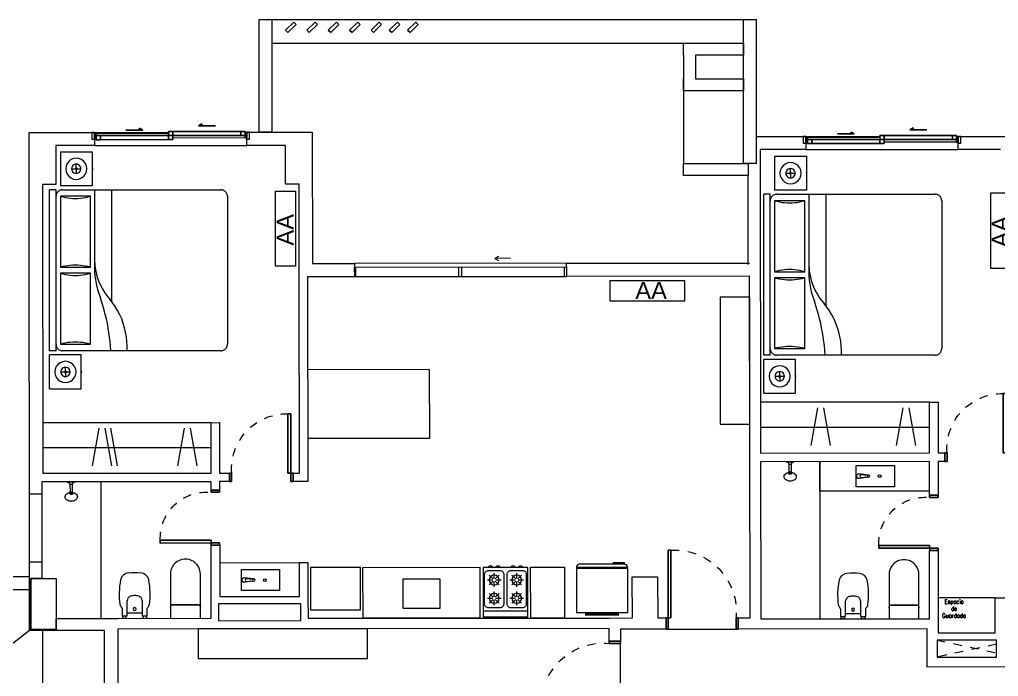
# Model space of a CAD drawing. Header units: millimetres. Extents: x 917 to 1168, y -421 to -23.
# Drawn here: x 1057.61 to 1069.17, y -291.43 to -283.67 of the extents above; entities that cross this region are included whole.
import ezdxf

# ---------------------------------------------------------------- set-up
doc = ezdxf.new("R2010")
doc.units = ezdxf.units.MM
doc.header["$LTSCALE"] = 0.1
for name, pattern in [('CONTINUA', [0]), ('HIDDEN', [0.375, 0.25, -0.125]), ('Trazo', [0.00635, 0.003175, -0.003175])]:
    doc.linetypes.add(name, pattern=pattern)
doc.layers.get('0').update_dxf_attribs({"lineweight": 5})
for name, color, linetype, lineweight in [('A-DETL-GENF', 7, 'Continuous', 5), ('A-DOOR', 7, 'Continuous', 5), ('A-DOOR-FRAM', 7, 'Continuous', 5), ('A-GLAZ', 7, 'Continuous', 5), ('A-GLAZ-CWMG', 7, 'Continuous', 5), ('A-GLAZ-SILL', 7, 'Continuous', 5), ('Arq-Equipamiento', 250, 'Continuous', 5), ('Lavarropa', 7, 'HIDDEN', 5), ('MUEBLES', 250, 'Continuous', 5), ('P-SANR-FIXT', 7, 'Continuous', 5)]:
    doc.layers.add(name, color=color, linetype=linetype, lineweight=lineweight)
doc.layers.add('A-DOOR-HDLN', color=5, linetype='Trazo', lineweight=5, true_color=0x0000ff)
doc.styles.add('Romans 1.50', font='romans.shx', dxfattribs={"width": 0.8, "height": 0.15})
doc.styles.get("Standard").update_dxf_attribs({"font": 'arial.ttf'})

# ---------------------------------------------------------------- blocks, each defined once
blk = doc.blocks.new('Family7 - Puerta OBLAK - Acceso-2885777-1-TORRE-ARQ-PB')
at = {"layer": 'A-DOOR', "color": 8, "lineweight": 25}
for p, q in [((-0.425, -0.067), (-0.425, 0.067)), ((-0.425, 0.067), (-0.4, 0.067)), ((-0.4, 0.067), (-0.4, -0.067)), ((0.4, -0.067), (0.4, 0.067)), ((0.4, 0.067), (0.425, 0.067)), ((0.425, 0.067), (0.425, -0.067)), ((-0.4, -0.067), (-0.425, -0.067)), ((-0.4, -0.067), (-0.369, -0.067)), ((-0.4, -0.867), (-0.4, -0.067)), ((-0.369, -0.067), (-0.369, -0.867)), ((0.425, -0.067), (0.4, -0.067)), ((-0.369, -0.867), (-0.4, -0.867))]:
    blk.add_line(p, q, dxfattribs=at)
at = {"layer": 'A-DOOR-HDLN', "color": 8}
blk.add_arc((-0.327, -0.138), 0.73, 266.6701, 5.5698, dxfattribs=at)
blk = doc.blocks.new('Family6 - Puerta OBLAK - Baño-2882893-1-TORRE-ARQ-PB')
at = {"layer": 'A-DOOR', "color": 8, "lineweight": 25}
for p, q in [((-0.3, 0.05), (-0.325, 0.05)), ((-0.325, 0.05), (-0.325, -0.05)), ((-0.3, -0.05), (-0.3, 0.05)), ((0.325, 0.05), (0.3, 0.05)), ((0.3, 0.05), (0.3, -0.05)), ((0.325, -0.05), (0.325, 0.05)), ((-0.325, -0.05), (-0.3, -0.05)), ((-0.3, -0.051), (-0.3, -0.651)), ((-0.268, -0.051), (-0.3, -0.051)), ((-0.268, -0.651), (-0.268, -0.051)), ((0.3, -0.05), (0.325, -0.05)), ((-0.3, -0.651), (-0.268, -0.651))]:
    blk.add_line(p, q, dxfattribs=at)
at = {"layer": 'A-DOOR-HDLN', "color": 8}
blk.add_arc((-0.244, -0.105), 0.546, 267.4017, 5.688, dxfattribs=at)
blk = doc.blocks.new('Family5 - Puerta OPBLAK - Dormitorio-2880729-1-TORRE-ARQ-PB')
at = {"layer": 'A-DOOR', "color": 8, "lineweight": 25}
for p, q in [((-0.35, 0.05), (-0.375, 0.05)), ((-0.375, 0.05), (-0.375, -0.05)), ((-0.35, -0.05), (-0.35, 0.05)), ((0.375, 0.05), (0.35, 0.05)), ((0.35, 0.05), (0.35, -0.05)), ((0.375, -0.05), (0.375, 0.05)), ((-0.375, -0.05), (-0.35, -0.05)), ((0.35, -0.05), (0.315, -0.05)), ((0.315, -0.05), (0.315, -0.75)), ((0.35, -0.75), (0.35, -0.05)), ((0.35, -0.05), (0.375, -0.05)), ((0.315, -0.75), (0.35, -0.75))]:
    blk.add_line(p, q, dxfattribs=at)
at = {"layer": 'A-DOOR-HDLN', "color": 8}
blk.add_arc((0.302, -0.097), 0.653, 175.8984, 271.164, dxfattribs=at)
blk = doc.blocks.new('Doors_Sliding_Milgard_Aluminum-Series_2-Panels - PV 2_50 X 2_10-2402500-1-TORRE-ARQ-PB')
at = {"layer": 'A-DOOR', "color": 8}
for p, q in [((1.192, 0.078), (-1.308, 0.078)), ((-1.308, 0.078), (-1.308, -0.035)), ((-1.308, 0.078), (1.192, 0.078)), ((1.192, -0.035), (1.192, 0.078)), ((-1.308, -0.035), (1.192, -0.035)), ((0.347, -0.138), (0.391, -0.113)), ((0.347, -0.138), (0.391, -0.164)), ((0.532, -0.138), (0.347, -0.138))]:
    blk.add_line(p, q, dxfattribs=at)
at = {"layer": 'A-DOOR-FRAM', "color": 8}
for p, q in [((-1.295, 0.078), (-1.295, -0.035)), ((-0.076, 0.078), (-0.076, -0.035)), ((-0.041, 0.078), (-0.041, -0.035)), ((1.171, 0.078), (1.171, -0.035))]:
    blk.add_line(p, q, dxfattribs=at)
blk = doc.blocks.new('Windows_Opening-Slide_UFME_Fenetre_Coulissante_2V - 1_20 x 1_80-1553890-1-TORRE-ARQ-PB')
at = {"layer": 'A-GLAZ', "color": 8, "lineweight": 25}
for p, q in [((-0.9, -0.078), (-0.9, 0.002)), ((-0.88, 0.008), (-0.83, 0.008)), ((-0.88, -0.04), (-0.88, 0.008)), ((-0.83, 0.008), (-0.025, 0.008)), ((-0.83, -0.04), (-0.83, 0.008)), ((-0.83, 0.008), (-0.83, -0.04)), ((-0.025, 0.008), (-0.025, -0.04)), ((-0.025, -0.04), (-0.025, 0.008)), ((-0.025, 0.008), (0.025, 0.008)), ((0.025, 0.008), (0.025, -0.04)), ((0.9, 0.002), (0.9, -0.078)), ((-0.93, -0.078), (-0.9, -0.078)), ((-0.88, -0.011), (-0.9, -0.011)), ((-0.9, -0.011), (-0.9, -0.069)), ((-0.9, -0.069), (-0.88, -0.069)), ((-0.83, -0.04), (-0.88, -0.04)), ((-0.88, -0.069), (-0.88, -0.04)), ((-0.025, -0.04), (-0.83, -0.04)), ((-0.528, -0.106), (-0.328, -0.106)), ((-0.368, -0.129), (-0.368, -0.106)), ((-0.328, -0.106), (-0.368, -0.129)), ((0.025, -0.04), (-0.025, -0.04)), ((0.025, -0.04), (-0.025, -0.04)), ((-0.025, -0.04), (-0.025, -0.088)), ((-0.025, -0.088), (0.025, -0.088)), ((0.83, -0.04), (0.025, -0.04)), ((0.025, -0.04), (0.025, -0.088)), ((0.025, -0.088), (0.025, -0.04)), ((0.025, -0.088), (0.83, -0.088)), ((0.83, -0.088), (0.83, -0.04)), ((0.88, -0.04), (0.83, -0.04)), ((0.83, -0.04), (0.83, -0.088)), ((0.83, -0.088), (0.88, -0.088)), ((0.9, -0.011), (0.88, -0.011)), ((0.88, -0.011), (0.88, -0.04)), ((0.88, -0.088), (0.88, -0.04)), ((0.88, -0.069), (0.9, -0.069)), ((0.9, -0.069), (0.9, -0.011)), ((0.9, -0.078), (0.93, -0.078)), ((0.328, -0.154), (0.368, -0.177)), ((0.528, -0.154), (0.328, -0.154)), ((0.368, -0.177), (0.368, -0.154))]:
    blk.add_line(p, q, dxfattribs=at)
at = {"layer": 'A-GLAZ', "color": 8}
for p, q in [((-0.9, -0.078), (-0.025, -0.078)), ((-0.88, -0.069), (-0.025, -0.069)), ((0.88, -0.011), (0.025, -0.011)), ((0.88, -0.078), (0.9, -0.078))]:
    blk.add_line(p, q, dxfattribs=at)
at = {"layer": 'A-GLAZ-SILL', "color": 8}
for p, q in [((-0.9, 0.078), (-0.9, 0.082)), ((0.9, 0.082), (-0.9, 0.082)), ((0.9, 0.082), (0.9, 0.078))]:
    blk.add_line(p, q, dxfattribs=at)
blk = doc.blocks.new('Cocina 51cm')
at = {"layer": 'MUEBLES', "color": 8}
for p, q in [((-0.255, -0.036), (0, -0.036)), ((-0.133, -0.104), (-0.133, -0.167)), ((0, -0.036), (0.255, -0.036)), ((0.133, -0.104), (0.133, -0.167)), ((-0.214, -0.185), (-0.151, -0.185)), ((-0.191, -0.127), (-0.146, -0.172)), ((-0.146, -0.197), (-0.191, -0.242)), ((-0.133, -0.203), (-0.133, -0.266)), ((-0.076, -0.127), (-0.121, -0.172)), ((-0.121, -0.197), (-0.076, -0.242)), ((-0.115, -0.185), (-0.052, -0.185)), ((0.052, -0.185), (0.115, -0.185)), ((0.076, -0.127), (0.121, -0.172)), ((0.121, -0.197), (0.076, -0.242)), ((0.133, -0.203), (0.133, -0.266)), ((0.191, -0.127), (0.146, -0.172)), ((0.146, -0.197), (0.191, -0.242)), ((0.151, -0.185), (0.214, -0.185)), ((-0.191, -0.343), (-0.146, -0.388)), ((-0.133, -0.32), (-0.133, -0.383)), ((-0.076, -0.343), (-0.121, -0.388)), ((0.076, -0.343), (0.121, -0.388)), ((0.133, -0.32), (0.133, -0.383)), ((0.191, -0.343), (0.146, -0.388)), ((-0.214, -0.401), (-0.151, -0.401)), ((-0.146, -0.413), (-0.191, -0.458)), ((-0.133, -0.419), (-0.133, -0.482)), ((-0.121, -0.413), (-0.076, -0.458)), ((-0.115, -0.401), (-0.052, -0.401)), ((0.052, -0.401), (0.115, -0.401)), ((0.121, -0.413), (0.076, -0.458)), ((0.133, -0.419), (0.133, -0.482)), ((0.146, -0.413), (0.191, -0.458)), ((0.151, -0.401), (0.214, -0.401))]:
    blk.add_line(p, q, dxfattribs=at)
blk.add_lwpolyline([(-0.265, 0.036), (0.265, 0.036), (0.265, -0.549), (-0.265, -0.549)], close=True, dxfattribs=at)
for points in [[(-0.201, -0.513), (-0.066, -0.513, 0.414214), (-0.021, -0.468), (-0.021, -0.117, 0.414214), (-0.066, -0.072), (-0.201, -0.072, 0.414214), (-0.246, -0.117), (-0.246, -0.468, 0.414214)], [(0.066, -0.513), (0.201, -0.513, 0.414214), (0.246, -0.468), (0.246, -0.117, 0.414214), (0.201, -0.072), (0.066, -0.072, 0.414214), (0.021, -0.117), (0.021, -0.468, 0.414214)]]:
    blk.add_lwpolyline(points, format="xyb", close=True, dxfattribs=at)
for centre in [(-0.133, -0.185), (0.133, -0.185), (-0.133, -0.401), (0.133, -0.401)]:
    blk.add_circle(centre, 0.0585, dxfattribs=at)
for centre in [(-0.178, -0.549), (-0.089, -0.549), (0.089, -0.549), (0.178, -0.549)]:
    blk.add_arc(centre, 0.0225, 180, 0, dxfattribs=at)
blk = doc.blocks.new('A$C2F886EFE')
at = {"layer": 'MUEBLES', "color": 8}
for p, q in [((0, 0.072), (0, 0.597)), ((0, 0.597), (0.6, 0.597)), ((0.1, 0.623), (0.498, 0.623)), ((0.1, 0.613), (0.498, 0.613)), ((0.6, 0.072), (0.6, 0.597)), ((0, 0.072), (0.6, 0.072)), ((0, 0.062), (0.6, 0.062)), ((0, 0.053), (0, 0.062)), ((0.006, 0.062), (0.006, 0.072)), ((0.032, 0.022), (0.568, 0.022)), ((0.034, 0.022), (0.034, 0)), ((0.04, 0.022), (0.04, 0.006)), ((0.04, 0.006), (0.159, 0.006)), ((0.159, 0.022), (0.159, 0.006)), ((0.165, 0.022), (0.165, 0)), ((0.594, 0.062), (0.594, 0.072)), ((0.6, 0.053), (0.6, 0.062)), ((0.165, 0), (0.034, 0))]:
    blk.add_line(p, q, dxfattribs=at)
for centre, start, end in [((0.032, 0.053), 180, 270), ((0.568, 0.053), 270, 0)]:
    blk.add_arc(centre, 0.0315, start, end, dxfattribs=at)
blk = doc.blocks.new('Shower-Valve_Trim-KOHLER-Alteo-K-TS45106 - 2_5 GPM_ 2BZ-Oil-Rubed Nickel-V7-2-TORRE-ARQ- PB _-2_14_')
at = {"layer": 'P-SANR-FIXT', "color": 8}
for p, q in [((2.517, -14.261), (2.506, -14.304)), ((2.506, -14.304), (2.51, -14.304)), ((2.527, -14.218), (2.517, -14.261)), ((2.53, -14.22), (2.527, -14.218)), ((2.527, -14.281), (2.542, -14.282)), ((2.549, -14.254), (2.535, -14.249)), ((2.543, -14.282), (2.544, -14.279)), ((2.544, -14.279), (2.549, -14.258)), ((2.544, -14.279), (2.623, -14.298)), ((2.549, -14.258), (2.55, -14.255)), ((2.628, -14.278), (2.549, -14.258)), ((2.623, -14.298), (2.628, -14.299)), ((2.627, -14.301), (2.635, -14.303)), ((2.628, -14.278), (2.632, -14.279)), ((2.641, -14.279), (2.633, -14.277)), ((2.635, -14.303), (2.64, -14.304)), ((2.641, -14.279), (2.646, -14.28))]:
    blk.add_line(p, q, dxfattribs=at)
for centre, radius, start, end in [((2.509, -14.301), 0.00318, 277.4957, 325.5988), ((2.327, -14.176), 0.224, 325.5988, 331.624), ((2.527, -14.284), 0.00308, 84.7921, 151.624), ((2.529, -14.223), 0.00317, 6.8897, 54.9928), ((2.31, -14.249), 0.224, 0.8645, 6.8897), ((2.536, -14.246), 0.00308, 180.8645, 247.6964), ((2.542, -14.281), 0.000995, 264.7921, 346.2443), ((2.549, -14.255), 0.000995, 346.2443, 67.6964), ((2.629, -14.294), 0.00706, 209.1801, 256.2443), ((2.632, -14.284), 0.00706, 76.2443, 123.3084), ((2.725, -14.313), 0.0905, 173.6216, 201.4054), ((2.653, -14.298), 0.0156, 203.2443, 228.688), ((2.642, -14.296), 0.00848, 256.2443, 285.4027), ((2.726, -14.311), 0.0905, 131.0831, 158.8669), ((2.655, -14.292), 0.0156, 103.8005, 129.2443), ((2.641, -14.293), 0.0119, 285.4027, 336.4121), ((2.636, -14.329), 0.0206, 46.321, 64.7244), ((2.644, -14.288), 0.00848, 47.0858, 76.2443), ((2.642, -14.291), 0.0119, 356.0764, 47.0858), ((2.639, -14.291), 0.0148, 333.9603, 346.2443), ((2.639, -14.291), 0.0148, 346.2443, 358.5282), ((2.654, -14.256), 0.0206, 267.7641, 286.1675), ((2.697, -14.279), 0.0469, 98.1333, 131.0831), ((2.696, -14.272), 0.0399, 63.1676, 98.1333), ((2.696, -14.272), 0.0408, 36.2532, 63.1676), ((2.676, -14.287), 0.0652, 13.9057, 36.2532), ((2.642, -14.292), 0.0998, 333.2748, 346.2443), ((2.655, -14.292), 0.0869, 359.2137, 13.9057), ((2.642, -14.292), 0.0998, 346.2443, 359.2137), ((2.685, -14.329), 0.0469, 201.4054, 234.3552), ((2.681, -14.335), 0.0399, 234.3552, 269.3209), ((2.681, -14.334), 0.0408, 269.3209, 296.2353), ((2.67, -14.312), 0.0652, 296.2353, 318.5828), ((2.653, -14.298), 0.0869, 318.5828, 333.2748)]:
    blk.add_arc(centre, radius, start, end, dxfattribs=at)
for centre, major_axis, start_param, end_param in [((2.63, -14.289), (0.0025, 0.01), 3.141593, 4.712389), ((2.63, -14.289), (0.0025, 0.01), 4.712389, 6.283185), ((2.65, -14.294), (0.0042, 0.0171), 2.888228, 4.712389), ((2.65, -14.294), (0.00241, 0.00985), 3.041039, 4.712389), ((2.65, -14.294), (0.0042, 0.0171), 4.712389, 6.53655), ((2.65, -14.294), (0.00241, 0.00985), 4.712389, 6.383739)]:
    blk.add_ellipse(centre, major_axis=major_axis, ratio=0.707107, start_param=start_param, end_param=end_param, dxfattribs=at)
for points in [[(2.639, -14.291), (2.639, -14.293), (2.638, -14.296), (2.635, -14.299), (2.632, -14.301), (2.629, -14.302), (2.628, -14.301), (2.627, -14.301)], [(2.639, -14.291), (2.64, -14.29), (2.64, -14.287), (2.639, -14.282), (2.637, -14.279), (2.635, -14.278), (2.634, -14.277), (2.633, -14.277)]]:
    blk.add_open_spline(points, degree=3, knots=[1.570796, 1.570796, 1.570796, 1.570796, 1.963495, 2.356194, 2.748894, 2.945243, 3.141593, 3.141593, 3.141593, 3.141593], dxfattribs=at)
blk = doc.blocks.new('Sanitary_Toilets_Ceramica-Catalano_Zero-70-One-Piece-Close-Coupled-Syphonic - Default-V1-2-TORRE-ARQ- PB _-2_14_')
at = {"layer": 'A-DETL-GENF', "color": 8}
for p, q in [((0.044, 0.177), (0.001, 0.177)), ((0.089, 0.177), (0.044, 0.177)), ((0.133, 0.177), (0.089, 0.177)), ((0.133, 0.177), (0.142, 0.176)), ((0.524, 0.177), (0.133, 0.177)), ((0.142, 0.176), (0.133, 0.177)), ((0.142, 0.176), (0.151, 0.171)), ((0.151, 0.171), (0.142, 0.176)), ((0.151, 0.171), (0.157, 0.165)), ((0.157, 0.165), (0.151, 0.171)), ((0.157, 0.165), (0.162, 0.156)), ((0.162, 0.156), (0.157, 0.165)), ((0.162, 0.156), (0.163, 0.147)), ((0.163, 0.147), (0.162, 0.156)), ((0.163, 0.147), (0.163, -0.147)), ((0.163, 0.098), (0.163, 0.147)), ((0.553, 0.175), (0.524, 0.177)), ((0.581, 0.167), (0.553, 0.175)), ((0.608, 0.156), (0.581, 0.167)), ((0.633, 0.14), (0.608, 0.156)), ((0.654, 0.12), (0.633, 0.14)), ((0.672, 0.097), (0.654, 0.12)), ((0.163, 0.049), (0.163, 0.098)), ((0.163, 0), (0.163, 0.049)), ((0.686, 0.071), (0.672, 0.097)), ((0.696, 0.043), (0.686, 0.071)), ((0.7, 0.015), (0.696, 0.043)), ((0.7, -0.015), (0.7, 0.015)), ((0.163, -0.049), (0.163, 0)), ((0.163, -0.098), (0.163, -0.049)), ((0.163, -0.147), (0.163, -0.098)), ((0.654, -0.12), (0.672, -0.097)), ((0.672, -0.097), (0.686, -0.071)), ((0.686, -0.071), (0.696, -0.043)), ((0.696, -0.043), (0.7, -0.015)), ((0.001, -0.177), (0.044, -0.177)), ((0.044, -0.177), (0.089, -0.177)), ((0.089, -0.177), (0.133, -0.177)), ((0.142, -0.176), (0.133, -0.177)), ((0.133, -0.177), (0.142, -0.176)), ((0.133, -0.177), (0.524, -0.177)), ((0.151, -0.171), (0.142, -0.176)), ((0.142, -0.176), (0.151, -0.171)), ((0.157, -0.165), (0.151, -0.171)), ((0.151, -0.171), (0.157, -0.165)), ((0.162, -0.156), (0.157, -0.165)), ((0.157, -0.165), (0.162, -0.156)), ((0.163, -0.147), (0.162, -0.156)), ((0.162, -0.156), (0.163, -0.147)), ((0.524, -0.177), (0.553, -0.175)), ((0.553, -0.175), (0.581, -0.167)), ((0.581, -0.167), (0.608, -0.156)), ((0.608, -0.156), (0.633, -0.14)), ((0.633, -0.14), (0.654, -0.12))]:
    blk.add_line(p, q, dxfattribs=at)
blk = doc.blocks.new('Vitreous china bidet _ Debba _ Roca _ 355994xx0 - White - Debba- Roca-2705266-2-TORRE-ARQ- PB _-2_14_')
at = {"layer": 'P-SANR-FIXT', "color": 8}
for p, q in [((0.036, 0.08), (0.036, 0.262)), ((0.214, 0.262), (0.214, 0.08)), ((-0.024, 0.169), (-0.024, 0.08)), ((0.036, 0.116), (0.214, 0.116)), ((0.274, 0.08), (0.274, 0.169)), ((-0.024, 0.08), (-0.019, 0.08)), ((-0.019, 0.08), (-0.019, 0.06)), ((-0.019, 0.08), (0.022, 0.08)), ((-0.019, 0.06), (-0.006, 0.06)), ((-0.006, 0.06), (-0.006, 0.051)), ((0.022, 0.08), (0.036, 0.08)), ((0.022, 0.06), (0.022, 0.08)), ((0.026, 0.06), (0.022, 0.06)), ((0.026, 0.051), (0.026, 0.06)), ((0.214, 0.08), (0.228, 0.08)), ((0.224, 0.06), (0.228, 0.06)), ((0.224, 0.051), (0.224, 0.06)), ((0.228, 0.08), (0.269, 0.08)), ((0.228, 0.06), (0.228, 0.08)), ((0.256, 0.051), (0.256, 0.06)), ((0.256, 0.06), (0.269, 0.06)), ((0.269, 0.06), (0.269, 0.08)), ((0.269, 0.08), (0.274, 0.08))]:
    blk.add_line(p, q, dxfattribs=at)
for centre, radius, start, end in [((0.058, 0.487), 0.101, 93.8692, 168.7556), ((0.125, -0.511), 1.101, 86.1308, 93.8692), ((0.192, 0.487), 0.101, 11.2444, 86.1308), ((0.809, 0.337), 0.867, 168.7556, 187.8739), ((-0.559, 0.337), 0.867, 352.1261, 11.2444), ((0.1, 0.253), 0.0649, 110.1691, 171.8309), ((0.129, 0.135), 0.186, 91.3288, 106.151), ((0.121, 0.135), 0.186, 73.849, 88.6712), ((0.15, 0.253), 0.0649, 8.1691, 69.8309), ((0.009, 0.227), 0.0594, 187.8739, 225.1331), ((-0.041, 0.169), 0.0175, 0, 63.7001), ((0.125, 0.161), 0.0175, 0, 180), ((0.125, 0.161), 0.0175, 180, 0), ((0.29, 0.169), 0.0167, 126.2715, 179.7285), ((0.241, 0.227), 0.0594, 311.2548, 352.1261)]:
    blk.add_arc(centre, radius, start, end, dxfattribs=at)
blk = doc.blocks.new('cama grande')
at = {"layer": 'MUEBLES'}
for p, q in [((584.86, 704.561), (584.885, 704.561)), ((584.86, 704.561), (584.86, 704.187)), ((584.885, 704.561), (585.26, 704.561)), ((585.26, 704.187), (585.26, 704.561)), ((585.31, 704.561), (587.21, 704.561)), ((585.31, 704.485), (585.31, 704.561)), ((587.21, 704.485), (587.21, 704.561)), ((584.951, 704.437), (584.939, 704.406)), ((584.971, 704.462), (584.951, 704.437)), ((584.997, 704.482), (584.971, 704.462)), ((585.027, 704.495), (584.997, 704.482)), ((585.021, 704.413), (585.012, 704.402)), ((585.032, 704.422), (585.021, 704.413)), ((585.06, 704.499), (585.027, 704.495)), ((585.045, 704.427), (585.032, 704.422)), ((585.06, 704.429), (585.045, 704.427)), ((585.092, 704.495), (585.06, 704.499)), ((585.06, 704.429), (585.06, 704.384)), ((585.074, 704.427), (585.06, 704.429)), ((585.087, 704.422), (585.074, 704.427)), ((585.099, 704.413), (585.087, 704.422)), ((585.122, 704.482), (585.092, 704.495)), ((585.107, 704.402), (585.099, 704.413)), ((585.148, 704.462), (585.122, 704.482)), ((585.168, 704.437), (585.148, 704.462)), ((585.18, 704.406), (585.168, 704.437)), ((585.31, 704.485), (585.386, 704.485)), ((585.312, 704.429), (585.31, 704.419)), ((585.31, 704.419), (585.31, 704.409)), ((585.315, 704.438), (585.312, 704.429)), ((585.32, 704.447), (585.315, 704.438)), ((585.325, 704.455), (585.32, 704.447)), ((585.332, 704.463), (585.325, 704.455)), ((585.339, 704.47), (585.332, 704.463)), ((585.348, 704.475), (585.339, 704.47)), ((585.357, 704.479), (585.348, 704.475)), ((585.366, 704.483), (585.357, 704.479)), ((585.376, 704.485), (585.366, 704.483)), ((585.386, 704.485), (585.376, 704.485)), ((585.386, 704.485), (587.133, 704.485)), ((586.224, 704.434), (585.386, 704.434)), ((585.394, 704.405), (585.386, 704.434)), ((585.386, 704.434), (585.386, 704.079)), ((586.224, 704.434), (586.216, 704.405)), ((586.224, 704.079), (586.224, 704.434)), ((587.133, 704.434), (586.295, 704.434)), ((586.295, 704.434), (586.295, 704.079)), ((586.303, 704.405), (586.295, 704.434)), ((587.133, 704.434), (587.126, 704.405)), ((587.143, 704.485), (587.133, 704.485)), ((587.133, 704.485), (587.21, 704.485)), ((587.133, 704.079), (587.133, 704.434)), ((587.153, 704.483), (587.143, 704.485)), ((587.163, 704.479), (587.153, 704.483)), ((587.172, 704.475), (587.163, 704.479)), ((587.18, 704.47), (587.172, 704.475)), ((587.187, 704.463), (587.18, 704.47)), ((587.194, 704.455), (587.187, 704.463)), ((587.199, 704.447), (587.194, 704.455)), ((587.204, 704.438), (587.199, 704.447)), ((587.207, 704.429), (587.204, 704.438)), ((587.209, 704.419), (587.207, 704.429)), ((587.21, 704.409), (587.209, 704.419)), ((587.633, 704.434), (587.258, 704.434)), ((587.258, 704.059), (587.258, 704.434)), ((587.658, 704.434), (587.633, 704.434)), ((587.658, 704.434), (587.658, 704.059)), ((584.939, 704.406), (584.935, 704.374)), ((584.935, 704.374), (584.939, 704.342)), ((584.939, 704.342), (584.951, 704.312)), ((584.951, 704.312), (584.971, 704.286)), ((585.007, 704.388), (585.005, 704.374)), ((585.05, 704.374), (585.005, 704.374)), ((585.005, 704.374), (585.007, 704.36)), ((585.012, 704.402), (585.007, 704.388)), ((585.007, 704.36), (585.012, 704.347)), ((585.012, 704.347), (585.021, 704.335)), ((585.021, 704.335), (585.032, 704.326)), ((585.032, 704.326), (585.045, 704.321)), ((585.045, 704.321), (585.06, 704.319)), ((585.051, 704.379), (585.05, 704.377)), ((585.05, 704.377), (585.05, 704.374)), ((585.05, 704.374), (585.05, 704.371)), ((585.05, 704.371), (585.051, 704.369)), ((585.053, 704.381), (585.051, 704.379)), ((585.051, 704.369), (585.053, 704.367)), ((585.055, 704.383), (585.053, 704.381)), ((585.053, 704.367), (585.055, 704.365)), ((585.057, 704.384), (585.055, 704.383)), ((585.055, 704.365), (585.057, 704.364)), ((585.06, 704.384), (585.057, 704.384)), ((585.057, 704.364), (585.06, 704.364)), ((585.062, 704.384), (585.06, 704.384)), ((585.06, 704.364), (585.062, 704.364)), ((585.06, 704.364), (585.06, 704.319)), ((585.06, 704.319), (585.074, 704.321)), ((585.065, 704.383), (585.062, 704.384)), ((585.062, 704.364), (585.065, 704.365)), ((585.067, 704.381), (585.065, 704.383)), ((585.065, 704.365), (585.067, 704.367)), ((585.068, 704.379), (585.067, 704.381)), ((585.067, 704.367), (585.068, 704.369)), ((585.069, 704.377), (585.068, 704.379)), ((585.068, 704.369), (585.069, 704.371)), ((585.07, 704.374), (585.069, 704.377)), ((585.069, 704.371), (585.07, 704.374)), ((585.07, 704.374), (585.115, 704.374)), ((585.074, 704.321), (585.087, 704.326)), ((585.087, 704.326), (585.099, 704.335)), ((585.099, 704.335), (585.107, 704.347)), ((585.113, 704.388), (585.107, 704.402)), ((585.107, 704.347), (585.113, 704.36)), ((585.115, 704.374), (585.113, 704.388)), ((585.113, 704.36), (585.115, 704.374)), ((585.148, 704.286), (585.168, 704.312)), ((585.168, 704.312), (585.18, 704.342)), ((585.185, 704.374), (585.18, 704.406)), ((585.18, 704.342), (585.185, 704.374)), ((585.31, 703.838), (585.31, 704.409)), ((585.4, 704.376), (585.394, 704.405)), ((585.405, 704.346), (585.4, 704.376)), ((585.408, 704.317), (585.405, 704.346)), ((585.411, 704.287), (585.408, 704.317)), ((586.202, 704.317), (586.199, 704.287)), ((586.205, 704.346), (586.202, 704.317)), ((586.21, 704.376), (586.205, 704.346)), ((586.216, 704.405), (586.21, 704.376)), ((586.309, 704.376), (586.303, 704.405)), ((586.314, 704.346), (586.309, 704.376)), ((586.318, 704.317), (586.314, 704.346)), ((586.32, 704.287), (586.318, 704.317)), ((587.111, 704.317), (587.109, 704.287)), ((587.114, 704.346), (587.111, 704.317)), ((587.119, 704.376), (587.114, 704.346)), ((587.126, 704.405), (587.119, 704.376)), ((587.21, 704.409), (587.21, 704.028)), ((587.35, 704.309), (587.337, 704.279)), ((587.37, 704.335), (587.35, 704.309)), ((587.395, 704.355), (587.37, 704.335)), ((587.426, 704.367), (587.395, 704.355)), ((587.458, 704.371), (587.426, 704.367)), ((587.444, 704.3), (587.43, 704.294)), ((587.458, 704.301), (587.444, 704.3)), ((587.49, 704.367), (587.458, 704.371)), ((587.458, 704.301), (587.458, 704.256)), ((587.472, 704.3), (587.458, 704.301)), ((587.485, 704.294), (587.472, 704.3)), ((587.52, 704.355), (587.49, 704.367)), ((587.546, 704.335), (587.52, 704.355)), ((587.566, 704.309), (587.546, 704.335)), ((587.579, 704.279), (587.566, 704.309)), ((584.86, 704.187), (585.26, 704.187)), ((584.971, 704.286), (584.997, 704.266)), ((584.997, 704.266), (585.027, 704.253)), ((585.027, 704.253), (585.06, 704.249)), ((585.049, 704.187), (585.049, 704.187)), ((585.049, 704.187), (585.049, 704.184)), ((585.049, 704.184), (585.049, 704.187)), ((585.049, 704.184), (585.049, 704.187)), ((585.049, 704.184), (585.049, 704.184)), ((585.049, 704.184), (585.049, 704.184)), ((585.05, 704.184), (585.049, 704.184)), ((585.05, 704.184), (585.05, 704.187)), ((585.05, 704.184), (585.051, 704.184)), ((585.051, 704.184), (585.051, 704.187)), ((585.051, 704.184), (585.051, 704.187)), ((585.051, 704.184), (585.051, 704.184)), ((585.051, 704.184), (585.053, 704.184)), ((585.053, 704.184), (585.053, 704.187)), ((585.053, 704.184), (585.054, 704.184)), ((585.054, 704.184), (585.054, 704.187)), ((585.054, 704.184), (585.055, 704.184)), ((585.055, 704.184), (585.055, 704.187)), ((585.055, 704.184), (585.057, 704.184)), ((585.057, 704.184), (585.057, 704.187)), ((585.057, 704.184), (585.058, 704.184)), ((585.058, 704.184), (585.058, 704.187)), ((585.058, 704.184), (585.06, 704.184)), ((585.06, 704.249), (585.092, 704.253)), ((585.06, 704.184), (585.06, 704.187)), ((585.06, 704.184), (585.062, 704.184)), ((585.062, 704.184), (585.062, 704.187)), ((585.062, 704.184), (585.063, 704.184)), ((585.063, 704.184), (585.063, 704.187)), ((585.063, 704.184), (585.065, 704.184)), ((585.065, 704.184), (585.065, 704.187)), ((585.065, 704.184), (585.066, 704.184)), ((585.066, 704.184), (585.066, 704.187)), ((585.066, 704.184), (585.067, 704.184)), ((585.067, 704.184), (585.067, 704.187)), ((585.067, 704.184), (585.068, 704.184)), ((585.068, 704.184), (585.068, 704.187)), ((585.068, 704.184), (585.069, 704.184)), ((585.069, 704.184), (585.069, 704.187)), ((585.069, 704.184), (585.07, 704.184)), ((585.07, 704.184), (585.07, 704.187)), ((585.071, 704.184), (585.07, 704.184)), ((585.071, 704.184), (585.071, 704.187)), ((585.071, 704.184), (585.071, 704.187)), ((585.071, 704.187), (585.071, 704.184)), ((585.071, 704.184), (585.071, 704.184)), ((585.071, 704.184), (585.071, 704.184)), ((585.092, 704.253), (585.122, 704.266)), ((585.122, 704.266), (585.148, 704.286)), ((585.26, 704.187), (585.26, 704.187)), ((585.405, 704.167), (585.408, 704.197)), ((585.408, 704.197), (585.411, 704.227)), ((585.411, 704.257), (585.411, 704.287)), ((585.411, 704.227), (585.411, 704.257)), ((586.199, 704.287), (586.199, 704.257)), ((586.199, 704.257), (586.199, 704.227)), ((586.199, 704.227), (586.202, 704.197)), ((586.202, 704.197), (586.205, 704.167)), ((586.314, 704.167), (586.318, 704.197)), ((586.318, 704.197), (586.32, 704.227)), ((586.321, 704.257), (586.32, 704.287)), ((586.32, 704.227), (586.321, 704.257)), ((587.109, 704.287), (587.108, 704.257)), ((587.108, 704.257), (587.109, 704.227)), ((587.109, 704.227), (587.111, 704.197)), ((587.111, 704.197), (587.114, 704.167)), ((587.337, 704.279), (587.333, 704.246)), ((587.333, 704.246), (587.337, 704.214)), ((587.337, 704.214), (587.35, 704.184)), ((587.35, 704.184), (587.37, 704.158)), ((587.405, 704.261), (587.403, 704.246)), ((587.448, 704.246), (587.403, 704.246)), ((587.403, 704.246), (587.405, 704.232)), ((587.41, 704.274), (587.405, 704.261)), ((587.405, 704.232), (587.41, 704.219)), ((587.419, 704.285), (587.41, 704.274)), ((587.41, 704.219), (587.419, 704.208)), ((587.43, 704.294), (587.419, 704.285)), ((587.419, 704.208), (587.43, 704.199)), ((587.43, 704.199), (587.444, 704.193)), ((587.444, 704.193), (587.458, 704.191)), ((587.449, 704.251), (587.448, 704.249)), ((587.448, 704.249), (587.448, 704.246)), ((587.448, 704.246), (587.448, 704.244)), ((587.448, 704.244), (587.449, 704.241)), ((587.451, 704.253), (587.449, 704.251)), ((587.449, 704.241), (587.451, 704.239)), ((587.453, 704.255), (587.451, 704.253)), ((587.451, 704.239), (587.453, 704.238)), ((587.455, 704.256), (587.453, 704.255)), ((587.453, 704.238), (587.455, 704.237)), ((587.458, 704.256), (587.455, 704.256)), ((587.455, 704.237), (587.458, 704.236)), ((587.46, 704.256), (587.458, 704.256)), ((587.458, 704.236), (587.46, 704.237)), ((587.458, 704.236), (587.458, 704.191)), ((587.458, 704.191), (587.472, 704.193)), ((587.463, 704.255), (587.46, 704.256)), ((587.46, 704.237), (587.463, 704.238)), ((587.465, 704.253), (587.463, 704.255)), ((587.463, 704.238), (587.465, 704.239)), ((587.467, 704.251), (587.465, 704.253)), ((587.465, 704.239), (587.467, 704.241)), ((587.468, 704.249), (587.467, 704.251)), ((587.467, 704.241), (587.468, 704.244)), ((587.468, 704.246), (587.468, 704.249)), ((587.468, 704.244), (587.468, 704.246)), ((587.468, 704.246), (587.513, 704.246)), ((587.472, 704.193), (587.485, 704.199)), ((587.497, 704.285), (587.485, 704.294)), ((587.485, 704.199), (587.497, 704.208)), ((587.506, 704.274), (587.497, 704.285)), ((587.497, 704.208), (587.506, 704.219)), ((587.511, 704.261), (587.506, 704.274)), ((587.506, 704.219), (587.511, 704.232)), ((587.513, 704.246), (587.511, 704.261)), ((587.511, 704.232), (587.513, 704.246)), ((587.546, 704.158), (587.566, 704.184)), ((587.566, 704.184), (587.579, 704.214)), ((587.583, 704.246), (587.579, 704.279)), ((587.579, 704.214), (587.583, 704.246)), ((585.386, 704.079), (585.394, 704.108)), ((585.386, 704.079), (586.224, 704.079)), ((585.394, 704.108), (585.4, 704.137)), ((585.4, 704.137), (585.405, 704.167)), ((586.205, 704.167), (586.21, 704.137)), ((586.21, 704.137), (586.216, 704.108)), ((586.216, 704.108), (586.224, 704.079)), ((586.295, 704.079), (586.303, 704.108)), ((586.295, 704.079), (587.133, 704.079)), ((586.303, 704.108), (586.309, 704.137)), ((586.309, 704.137), (586.314, 704.167)), ((587.114, 704.167), (587.119, 704.137)), ((587.119, 704.137), (587.126, 704.108)), ((587.126, 704.108), (587.133, 704.079)), ((587.37, 704.158), (587.395, 704.138)), ((587.395, 704.138), (587.426, 704.126)), ((587.426, 704.126), (587.458, 704.121)), ((587.458, 704.121), (587.49, 704.126)), ((587.49, 704.126), (587.52, 704.138)), ((587.52, 704.138), (587.546, 704.158)), ((585.893, 703.947), (585.945, 703.965)), ((585.967, 703.973), (585.945, 703.965)), ((585.989, 703.981), (585.967, 703.973)), ((586.011, 703.988), (585.989, 703.981)), ((586.034, 703.995), (586.011, 703.988)), ((586.057, 704.001), (586.034, 703.995)), ((586.082, 703.96), (586.047, 703.941)), ((586.079, 704.007), (586.057, 704.001)), ((586.102, 704.012), (586.079, 704.007)), ((586.117, 703.976), (586.082, 703.96)), ((586.126, 704.016), (586.102, 704.012)), ((586.154, 703.99), (586.117, 703.976)), ((586.149, 704.02), (586.126, 704.016)), ((586.172, 704.023), (586.149, 704.02)), ((586.192, 704.002), (586.154, 703.99)), ((586.196, 704.026), (586.172, 704.023)), ((586.23, 704.012), (586.192, 704.002)), ((586.219, 704.028), (586.196, 704.026)), ((586.219, 704.028), (586.346, 704.028)), ((586.268, 704.019), (586.23, 704.012)), ((586.307, 704.025), (586.268, 704.019)), ((586.346, 704.028), (586.307, 704.025)), ((586.346, 704.028), (587.21, 704.028)), ((587.21, 704.028), (587.21, 703.825)), ((587.658, 704.059), (587.258, 704.059)), ((587.258, 704.059), (587.258, 704.059)), ((587.446, 704.059), (587.446, 704.056)), ((587.446, 704.056), (587.447, 704.056)), ((587.447, 704.056), (587.447, 704.059)), ((587.447, 704.056), (587.447, 704.059)), ((587.447, 704.056), (587.447, 704.059)), ((587.448, 704.056), (587.447, 704.056)), ((587.447, 704.056), (587.447, 704.056)), ((587.447, 704.056), (587.447, 704.056)), ((587.448, 704.056), (587.448, 704.059)), ((587.449, 704.056), (587.448, 704.056)), ((587.449, 704.056), (587.449, 704.059)), ((587.45, 704.056), (587.449, 704.056)), ((587.45, 704.056), (587.45, 704.059)), ((587.452, 704.056), (587.45, 704.056)), ((587.452, 704.056), (587.452, 704.059)), ((587.453, 704.056), (587.452, 704.056)), ((587.453, 704.056), (587.453, 704.059)), ((587.454, 704.056), (587.453, 704.056)), ((587.454, 704.056), (587.454, 704.059)), ((587.456, 704.056), (587.454, 704.056)), ((587.456, 704.056), (587.456, 704.059)), ((587.458, 704.056), (587.456, 704.056)), ((587.458, 704.056), (587.458, 704.059)), ((587.459, 704.056), (587.458, 704.056)), ((587.459, 704.056), (587.459, 704.059)), ((587.461, 704.056), (587.459, 704.056)), ((587.461, 704.056), (587.461, 704.059)), ((587.462, 704.056), (587.461, 704.056)), ((587.462, 704.056), (587.462, 704.059)), ((587.464, 704.056), (587.462, 704.056)), ((587.464, 704.056), (587.464, 704.059)), ((587.465, 704.056), (587.464, 704.056)), ((587.465, 704.056), (587.465, 704.059)), ((587.466, 704.056), (587.465, 704.056)), ((587.466, 704.056), (587.466, 704.059)), ((587.467, 704.056), (587.466, 704.056)), ((587.467, 704.056), (587.467, 704.059)), ((587.468, 704.056), (587.467, 704.056)), ((587.468, 704.056), (587.468, 704.059)), ((587.468, 704.056), (587.468, 704.059)), ((587.468, 704.056), (587.469, 704.056)), ((587.468, 704.056), (587.468, 704.056)), ((587.469, 704.059), (587.469, 704.059)), ((587.469, 704.059), (587.469, 704.056)), ((587.469, 704.056), (587.469, 704.059)), ((587.469, 704.056), (587.469, 704.056)), ((585.31, 703.838), (585.364, 703.841)), ((585.31, 703.646), (585.31, 703.838)), ((585.364, 703.841), (585.418, 703.846)), ((585.418, 703.846), (585.471, 703.853)), ((585.471, 703.853), (585.525, 703.86)), ((585.525, 703.86), (585.578, 703.869)), ((585.578, 703.869), (585.632, 703.879)), ((585.632, 703.879), (585.685, 703.89)), ((585.685, 703.89), (585.737, 703.903)), ((585.737, 703.903), (585.79, 703.916)), ((585.79, 703.916), (585.842, 703.931)), ((585.842, 703.931), (585.893, 703.947)), ((585.876, 703.817), (585.919, 703.85)), ((585.949, 703.876), (585.919, 703.85)), ((585.98, 703.899), (585.949, 703.876)), ((586.013, 703.921), (585.98, 703.899)), ((586.047, 703.941), (586.013, 703.921)), ((585.685, 703.71), (585.735, 703.733)), ((585.735, 703.733), (585.784, 703.758)), ((585.784, 703.758), (585.831, 703.786)), ((585.831, 703.786), (585.876, 703.817)), ((585.894, 703.825), (587.21, 703.825)), ((587.21, 703.825), (587.21, 702.538)), ((585.31, 703.646), (585.364, 703.645)), ((585.31, 702.538), (585.31, 703.646)), ((585.364, 703.645), (585.419, 703.648)), ((585.419, 703.648), (585.474, 703.654)), ((585.474, 703.654), (585.528, 703.663)), ((585.528, 703.663), (585.581, 703.676)), ((585.581, 703.676), (585.633, 703.691)), ((585.633, 703.691), (585.685, 703.71)), ((585.31, 702.538), (585.31, 702.528)), ((585.31, 702.528), (585.312, 702.518)), ((585.312, 702.518), (585.315, 702.508)), ((585.315, 702.508), (585.32, 702.5)), ((585.32, 702.5), (585.325, 702.491)), ((585.325, 702.491), (585.332, 702.484)), ((585.332, 702.484), (585.339, 702.477)), ((585.339, 702.477), (585.348, 702.472)), ((585.348, 702.472), (585.357, 702.467)), ((585.357, 702.467), (585.366, 702.464)), ((585.366, 702.464), (585.376, 702.462)), ((585.376, 702.462), (585.386, 702.461)), ((587.133, 702.461), (585.386, 702.461)), ((587.133, 702.461), (587.143, 702.462)), ((587.143, 702.462), (587.153, 702.464)), ((587.153, 702.464), (587.163, 702.467)), ((587.163, 702.467), (587.172, 702.472)), ((587.172, 702.472), (587.18, 702.477)), ((587.18, 702.477), (587.187, 702.484)), ((587.187, 702.484), (587.194, 702.491)), ((587.194, 702.491), (587.199, 702.5)), ((587.199, 702.5), (587.204, 702.508)), ((587.204, 702.508), (587.207, 702.518)), ((587.207, 702.518), (587.209, 702.528)), ((587.209, 702.528), (587.21, 702.538))]:
    blk.add_line(p, q, dxfattribs=at)
blk = doc.blocks.new('Bacha 45x25cm')
at = {"layer": 'MUEBLES', "color": 8}
for p, q in [((0.112, 0.146), (0.099, 0.028)), ((0.106, 0.062), (0.113, 0.127)), ((0.137, 0.126), (0.144, 0.062)), ((0.138, 0.146), (0.151, 0.028))]:
    blk.add_line(p, q, dxfattribs=at)
blk.add_lwpolyline([(0, 0.45), (0.25, 0.45), (0.25, 0), (0, 0)], close=True, dxfattribs=at)
blk.add_circle((0.125, 0.275), 0.0166, dxfattribs=at)
for centre, radius, start, end in [((0.125, 0.146), 0.0134, 0, 180), ((0.125, 0.126), 0.0117, 360, 173.6414), ((0.125, 0.028), 0.0256, 168.1721, 11.8279), ((0.125, 0.062), 0.0188, 167.2829, 12.8468)]:
    blk.add_arc(centre, radius, start, end, dxfattribs=at)
blk = doc.blocks.new('Montante rectangular - 4x15 a 45_-1057363-TORRE1-1 PISO')
at = {"layer": 'A-GLAZ-CWMG', "lineweight": 25}
for p, q in [((-0.124, -0.034), (-0.028, 0.062)), ((0, 0.034), (-0.095, -0.062)), ((-0.028, 0.062), (0, 0.034)), ((-0.095, -0.062), (-0.124, -0.034))]:
    blk.add_line(p, q, dxfattribs=at)
blk = doc.blocks.new('Montante rectangular - 4x15 a 45_-1057361-TORRE1-1 PISO')
at = {"layer": 'A-GLAZ-CWMG', "lineweight": 25}
for p, q in [((-0.062, -0.034), (0.034, 0.062)), ((0.062, 0.034), (-0.034, -0.062)), ((0.034, 0.062), (0.062, 0.034)), ((-0.034, -0.062), (-0.062, -0.034))]:
    blk.add_line(p, q, dxfattribs=at)
blk = doc.blocks.new('T1-1 P-2020')
at = {"color": 8}
for p, q in [((4093.401, 1291.532), (4098.969, 1291.532)), ((4093.401, 1291.252), (4098.969, 1291.252)), ((4098.263, 1291.112), (4098.263, 1289.832)), ((4098.402, 1291.112), (4098.402, 1290.832)), ((4093.65, 1286.177), (4093.725, 1286.177)), ((4093.825, 1286.077), (4093.65, 1286.077)), ((4090.692, 1284.317), (4090.693, 1282.784))]:
    blk.add_line(p, q, dxfattribs=at)
at = {"color": 8, "lineweight": 5}
for p, q in [((4090.54, 1284.316), (4090.534, 1290.199)), ((4090.534, 1290.199), (4091.275, 1290.199)), ((4091.275, 1290.199), (4091.275, 1290.119)), ((4091.275, 1290.119), (4091.305, 1290.119)), ((4091.305, 1290.119), (4091.306, 1290.043)), ((4093.105, 1290.045), (4093.105, 1290.121)), ((4093.105, 1290.121), (4093.135, 1290.121)), ((4093.135, 1290.201), (4093.877, 1290.202)), ((4093.135, 1290.121), (4093.135, 1290.201)), ((4093.877, 1290.202), (4093.879, 1288.651)), ((4099.119, 1290.153), (4099.676, 1290.153)), ((4099.676, 1290.153), (4099.676, 1290.073)), ((4101.536, 1290.153), (4102.32, 1290.153)), ((4101.536, 1290.073), (4101.536, 1290.153)), ((4091.306, 1290.043), (4090.849, 1290.043)), ((4090.849, 1290.043), (4090.849, 1289.584)), ((4093.562, 1290.046), (4093.105, 1290.045)), ((4093.563, 1289.587), (4093.562, 1290.046)), ((4099.706, 1289.997), (4099.166, 1289.997)), ((4099.166, 1289.997), (4099.17, 1286.412)), ((4099.676, 1290.073), (4099.706, 1290.073)), ((4099.706, 1290.073), (4099.706, 1289.997)), ((4101.506, 1289.997), (4101.506, 1290.073)), ((4101.506, 1290.073), (4101.536, 1290.073)), ((4102.005, 1289.997), (4101.506, 1289.997)), ((4099.026, 1288.641), (4099.026, 1289.692)), ((4090.69, 1289.584), (4090.694, 1286.174)), ((4090.849, 1289.584), (4090.69, 1289.584)), ((4093.722, 1289.587), (4093.563, 1289.587)), ((4093.723, 1288.495), (4093.722, 1289.587)), ((4093.879, 1288.651), (4094.377, 1288.651)), ((4096.878, 1288.654), (4094.378, 1288.651)), ((4094.378, 1288.651), (4094.378, 1288.608)), ((4096.878, 1288.654), (4099.04, 1288.656)), ((4096.878, 1288.61), (4096.878, 1288.654)), ((4093.725, 1286.177), (4093.723, 1288.495)), ((4094.377, 1288.495), (4093.823, 1288.495)), ((4093.823, 1288.495), (4093.825, 1286.077)), ((4099.042, 1288.5), (4096.878, 1288.498)), ((4099.047, 1284.467), (4099.042, 1288.5)), ((4095.258, 1287.4), (4093.824, 1287.397)), ((4095.258, 1287.4), (4095.26, 1286.586)), ((4101.167, 1287.015), (4099.169, 1287.015)), ((4101.168, 1286.414), (4101.167, 1287.015)), ((4101.167, 1287.015), (4101.267, 1287.015)), ((4101.267, 1287.015), (4101.268, 1286.414)), ((4099.844, 1286.946), (4099.766, 1286.503)), ((4099.916, 1286.946), (4099.994, 1286.503)), ((4100.85, 1286.946), (4100.772, 1286.503)), ((4100.923, 1286.946), (4101.001, 1286.503)), ((4092.683, 1286.771), (4090.693, 1286.769)), ((4092.683, 1286.771), (4092.783, 1286.772)), ((4092.683, 1286.176), (4092.683, 1286.771)), ((4092.783, 1286.772), (4092.783, 1286.176)), ((4091.357, 1286.705), (4091.279, 1286.262)), ((4091.429, 1286.705), (4091.507, 1286.262)), ((4091.495, 1286.705), (4091.572, 1286.262)), ((4092.363, 1286.705), (4092.285, 1286.262)), ((4092.436, 1286.705), (4092.514, 1286.262)), ((4101.17, 1286.715), (4099.169, 1286.715)), ((4095.26, 1286.586), (4093.825, 1286.583)), ((4092.683, 1286.474), (4090.691, 1286.474)), ((4099.17, 1286.412), (4101.168, 1286.414)), ((4101.268, 1286.414), (4101.348, 1286.414)), ((4101.166, 1286.312), (4099.171, 1286.31)), ((4099.171, 1286.31), (4099.173, 1284.455)), ((4099.872, 1285.961), (4099.871, 1286.311)), ((4099.871, 1286.31), (4099.871, 1284.456)), ((4101.167, 1285.914), (4101.166, 1286.312)), ((4101.348, 1286.314), (4101.268, 1286.314)), ((4101.268, 1286.314), (4101.268, 1285.914)), ((4092.682, 1286.075), (4090.682, 1286.073)), ((4090.682, 1286.073), (4090.683, 1284.931)), ((4090.694, 1286.174), (4092.683, 1286.176)), ((4091.381, 1286.073), (4091.381, 1284.46)), ((4092.682, 1285.976), (4092.682, 1286.075)), ((4092.783, 1286.176), (4092.9, 1286.176)), ((4092.9, 1286.076), (4092.783, 1286.076)), ((4092.783, 1286.076), (4092.783, 1285.976)), ((4092.683, 1285.976), (4092.682, 1285.976)), ((4092.783, 1285.976), (4092.783, 1285.976)), ((4101.167, 1285.962), (4099.872, 1285.961)), ((4090.682, 1285.926), (4090.538, 1285.926)), ((4101.168, 1285.914), (4101.167, 1285.914)), ((4101.268, 1285.914), (4101.268, 1285.914)), ((4092.683, 1285.351), (4092.683, 1285.326)), ((4092.683, 1284.462), (4092.683, 1285.326)), ((4092.683, 1285.326), (4092.683, 1285.326)), ((4092.783, 1285.326), (4092.784, 1285.326)), ((4092.784, 1285.326), (4092.785, 1284.718)), ((4101.167, 1285.289), (4101.167, 1285.264)), ((4101.168, 1284.457), (4101.167, 1285.264)), ((4101.167, 1285.264), (4101.168, 1285.264)), ((4101.268, 1285.264), (4101.269, 1285.264)), ((4101.269, 1285.264), (4101.27, 1284.289)), ((4090.682, 1285.126), (4090.538, 1285.126)), ((4092.784, 1285.118), (4093.726, 1285.119)), ((4093.726, 1284.719), (4093.726, 1285.119)), ((4093.726, 1285.119), (4093.826, 1285.119)), ((4093.826, 1285.119), (4093.826, 1284.719)), ((4094.476, 1285.063), (4095.856, 1285.064)), ((4094.477, 1284.463), (4094.476, 1285.063)), ((4095.856, 1285.064), (4095.857, 1284.464)), ((4096.457, 1284.465), (4096.456, 1285.065)), ((4096.456, 1285.065), (4096.856, 1285.065)), ((4096.856, 1285.065), (4096.857, 1284.465)), ((4090.683, 1284.931), (4090.554, 1284.931)), ((4090.554, 1284.931), (4090.555, 1284.331)), ((4090.555, 1284.331), (4090.554, 1284.931)), ((4090.554, 1284.931), (4090.854, 1284.931)), ((4090.854, 1284.931), (4090.855, 1284.331)), ((4095.386, 1284.923), (4094.946, 1284.923)), ((4094.946, 1284.923), (4094.946, 1284.583)), ((4095.386, 1284.583), (4095.386, 1284.923)), ((4097.657, 1284.466), (4097.656, 1284.95)), ((4097.656, 1284.95), (4097.956, 1284.95)), ((4097.956, 1284.95), (4097.957, 1284.466)), ((4092.785, 1284.718), (4093.726, 1284.719)), ((4093.826, 1284.719), (4093.827, 1284.462)), ((4101.94, 1284.704), (4101.27, 1284.704)), ((4101.94, 1284.704), (4102.27, 1284.705)), ((4101.941, 1284.29), (4101.94, 1284.704)), ((4093.742, 1284.634), (4092.77, 1284.633)), ((4092.77, 1284.633), (4092.77, 1284.433)), ((4093.742, 1284.434), (4093.742, 1284.634)), ((4094.946, 1284.583), (4095.386, 1284.583)), ((4090.854, 1284.46), (4091.581, 1284.461)), ((4090.855, 1284.331), (4090.854, 1284.46)), ((4091.581, 1284.461), (4092.683, 1284.462)), ((4093.827, 1284.462), (4097.382, 1284.465)), ((4095.857, 1284.464), (4094.477, 1284.463)), ((4096.857, 1284.465), (4096.457, 1284.465)), ((4097.382, 1284.465), (4097.657, 1284.466)), ((4097.957, 1284.466), (4098.057, 1284.466)), ((4098.907, 1284.467), (4099.047, 1284.467)), ((4099.173, 1284.455), (4101.168, 1284.457)), ((4092.77, 1284.336), (4091.581, 1284.335)), ((4091.581, 1284.335), (4091.583, 1282.517)), ((4092.77, 1284.433), (4093.742, 1284.434)), ((4093.827, 1284.337), (4092.77, 1284.336)), ((4097.382, 1284.34), (4093.827, 1284.337)), ((4097.383, 1284.19), (4097.382, 1284.34)), ((4098.082, 1284.333), (4098.882, 1284.333)), ((4101.137, 1284.336), (4098.907, 1284.333)), ((4101.138, 1283.886), (4101.137, 1284.336)), ((4091.425, 1284.317), (4090.54, 1284.316)), ((4090.855, 1284.331), (4090.555, 1284.331)), ((4090.555, 1284.331), (4090.855, 1284.331)), ((4091.424, 1279.994), (4091.425, 1284.317)), ((4098.057, 1284.333), (4097.516, 1284.332)), ((4097.516, 1284.332), (4097.516, 1284.19)), ((4101.27, 1284.289), (4101.941, 1284.29)), ((4097.517, 1283.365), (4097.516, 1284.165)), ((4101.956, 1284.205), (4101.255, 1284.204)), ((4101.255, 1284.204), (4101.255, 1284.004)), ((4101.956, 1284.004), (4101.956, 1284.205)), ((4101.255, 1284.004), (4101.956, 1284.004)), ((4102.271, 1283.887), (4101.138, 1283.886))]:
    blk.add_line(p, q, dxfattribs=at)
at = {"color": 8, "linetype": 'HIDDEN', "lineweight": 5, "ltscale": 10}
blk.add_line((4090.54, 1284.316), (4088.519, 1282.782), dxfattribs=at)
at = {"color": 8, "linetype": 'HIDDEN', "lineweight": 5}
for p, q in [((4101.255, 1284.204), (4101.956, 1284.054)), ((4101.956, 1284.155), (4101.255, 1284.004))]:
    blk.add_line(p, q, dxfattribs=at)
at = {"color": 8}
for points in [[(4093.401, 1290.202), (4093.251, 1290.202), (4093.251, 1291.532), (4093.401, 1291.532)], [(4099.119, 1289.832), (4098.969, 1289.832), (4098.969, 1291.532), (4099.119, 1291.532)], [(4099.025, 1289.692), (4098.263, 1289.692), (4098.263, 1289.832), (4099.025, 1289.832)]]:
    blk.add_lwpolyline(points, close=True, dxfattribs=at)
for points in [[(4098.263, 1291.112), (4098.263, 1291.252), (4098.969, 1291.252), (4098.969, 1291.112), (4098.402, 1291.112)], [(4098.402, 1290.832), (4098.969, 1290.832), (4098.969, 1290.692), (4098.263, 1290.692), (4098.263, 1290.832), (4098.263, 1290.832)], [(4090.539, 1284.951), (4088.213, 1284.951), (4088.213, 1284.801), (4090.539, 1284.803)]]:
    blk.add_lwpolyline(points, dxfattribs=at)
at = {"color": 8, "lineweight": 5}
for points in [[(4098.693, 1288.254), (4098.693, 1286.754), (4099.043, 1286.754), (4099.043, 1288.254), (4098.693, 1288.254)], [(4094.531, 1284.336), (4092.531, 1284.336), (4092.531, 1283.986), (4094.531, 1283.986), (4094.531, 1284.336)]]:
    blk.add_lwpolyline(points, dxfattribs=at)
at = {"layer": 'Lavarropa', "color": 8, "linetype": 'CONTINUA', "lineweight": 13}
blk.add_lwpolyline([(4094.446, 1285.063), (4093.856, 1285.063), (4093.856, 1284.563), (4094.446, 1284.563)], close=True, dxfattribs=at)
at = {"color": 8, "extrusion": (0, 0, -1), "xscale": -1}
for name, p in [('Montante rectangular - 4x15 a 45_-1057361-TORRE1-1 PISO', (-4093.624, 1291.44)), ('Montante rectangular - 4x15 a 45_-1057361-TORRE1-1 PISO', (-4093.876, 1291.44)), ('Montante rectangular - 4x15 a 45_-1057361-TORRE1-1 PISO', (-4094.129, 1291.44)), ('Montante rectangular - 4x15 a 45_-1057361-TORRE1-1 PISO', (-4094.381, 1291.44)), ('Montante rectangular - 4x15 a 45_-1057361-TORRE1-1 PISO', (-4094.634, 1291.44)), ('Montante rectangular - 4x15 a 45_-1057363-TORRE1-1 PISO', (-4094.911, 1291.44)), ('Montante rectangular - 4x15 a 45_-1057363-TORRE1-1 PISO', (-4095.127, 1291.44))]:
    blk.add_blockref(name, p, dxfattribs=at)
at = {"color": 8, "lineweight": 5}
for name, p, xscale, rotation in [('Windows_Opening-Slide_UFME_Fenetre_Coulissante_2V - 1_20 x 1_80-1553890-1-TORRE-ARQ-PB', (4092.205, 1290.122), -1.000000000000005, 180.0572957117568), ('Windows_Opening-Slide_UFME_Fenetre_Coulissante_2V - 1_20 x 1_80-1553890-1-TORRE-ARQ-PB', (4100.606, 1290.075), -1, 180), ('Doors_Sliding_Milgard_Aluminum-Series_2-Panels - PV 2_50 X 2_10-2402500-1-TORRE-ARQ-PB', (4095.686, 1288.574), -0.9999999999999947, 180.0572957117578), ('Family5 - Puerta OPBLAK - Dormitorio-2880729-1-TORRE-ARQ-PB', (4101.723, 1286.365), -0.9999999999999973, 180.0572957908665), ('Family5 - Puerta OPBLAK - Dormitorio-2880729-1-TORRE-ARQ-PB', (4093.275, 1286.127), -1.000000000000005, 180.0572957222605), ('Shower-Valve_Trim-KOHLER-Alteo-K-TS45106 - 2_5 GPM_ 2BZ-Oil-Rubed Nickel-V7-2-TORRE-ARQ- PB _-2_14_', (4086.267, 1292.146), -1, 76.24425034768265), ('Shower-Valve_Trim-KOHLER-Alteo-K-TS45106 - 2_5 GPM_ 2BZ-Oil-Rubed Nickel-V7-2-TORRE-ARQ- PB _-2_14_', (4077.777, 1291.908), -1, 76.24425034768265), ('Family6 - Puerta OBLAK - Baño-2882893-1-TORRE-ARQ-PB', (4092.733, 1285.651), -0.9999999999999949, 270.057295711756), ('Family6 - Puerta OBLAK - Baño-2882893-1-TORRE-ARQ-PB', (4101.218, 1285.589), -1, 270.0572956164544), ('Family7 - Puerta OBLAK - Acceso-2885777-1-TORRE-ARQ-PB', (4098.482, 1284.4), -0.9999999999999947, 180.0572957117578), ('Cocina 51cm', (4096.159, 1284.513), -1, 180), ('Family7 - Puerta OBLAK - Acceso-2885777-1-TORRE-ARQ-PB', (4097.45, 1283.765), -1, 270.0572956966616)]:
    blk.add_blockref(name, p, dxfattribs=dict(at, xscale=xscale, rotation=rotation))
for name, p, rotation in [('cama grande', (4795.336, 702.311), 89.9999427328535), ('cama grande', (4803.771, 702.259), 89.9999427328535), ('Bacha 45x25cm', (4100.302, 1286.265), 269.9999997179184), ('Sanitary_Toilets_Ceramica-Catalano_Zero-70-One-Piece-Close-Coupled-Syphonic - Default-V1-2-TORRE-ARQ- PB _-2_14_', (4092.38, 1284.459), 89.99999995422553), ('Sanitary_Toilets_Ceramica-Catalano_Zero-70-One-Piece-Close-Coupled-Syphonic - Default-V1-2-TORRE-ARQ- PB _-2_14_', (4100.865, 1284.454), 89.99999995422553), ('Bacha 45x25cm', (4093.042, 1285.038), 269.9999997179184), ('A$C2F886EFE', (4097.598, 1285.122), 180)]:
    blk.add_blockref(name, p, dxfattribs=dict(at, rotation=rotation))
for p in [(4091.655, 1284.409), (4100.139, 1284.404)]:
    blk.add_blockref('Vitreous china bidet _ Debba _ Roca _ 355994xx0 - White - Debba- Roca-2705266-2-TORRE-ARQ- PB _-2_14_', p, dxfattribs=at)
at = {"color": 8, "lineweight": 5, "insert": (4101.295, 1284.684), "char_height": 0.05, "attachment_point": 1, "style": 'Romans 1.50'}
blk.add_mtext_dynamic_manual_height_columns('\\pi0.04895;Espacio \\P\\pi0.1261;de \\P\\pi0.02038;Guardado', width=0.31124, gutter_width=0.375, heights=[0], dxfattribs=at)

msp = doc.modelspace()

# ---------------------------------------------------------------- linework, layer by layer
at = {"layer": 'Arq-Equipamiento', "color": 8, "linetype": 'CONTINUA', "lineweight": 13}
for points in [[(1060.634, -285.7), (1060.87, -285.7), (1060.87, -286.585), (1060.634, -286.585)], [(1069.313, -285.724), (1069.077, -285.724), (1069.077, -286.609), (1069.313, -286.609)], [(1065.468, -286.76), (1064.583, -286.76), (1064.583, -286.996), (1065.468, -286.996)]]:
    msp.add_lwpolyline(points, close=True, dxfattribs=at)

# ---------------------------------------------------------------- block references
at = {"color": 2}
msp.add_blockref('T1-1 P-2020', (-3032.81, -1575.206), dxfattribs=at)

# ---------------------------------------------------------------- texts
at = {"color": 8, "char_height": 0.2, "attachment_point": 1, "rotation": 90}
for insert in [(1060.648, -286.343), (1069.091, -286.366)]:
    msp.add_mtext_dynamic_manual_height_columns('AA', width=1, gutter_width=12.5, heights=[0], dxfattribs=dict(at, insert=insert))
at = {"color": 8, "insert": (1065.255, -286.773), "char_height": 0.2, "attachment_point": 3}
msp.add_mtext_dynamic_manual_height_columns('AA', width=1, gutter_width=12.5, heights=[0], dxfattribs=at)

doc.saveas('drawing.dxf')
